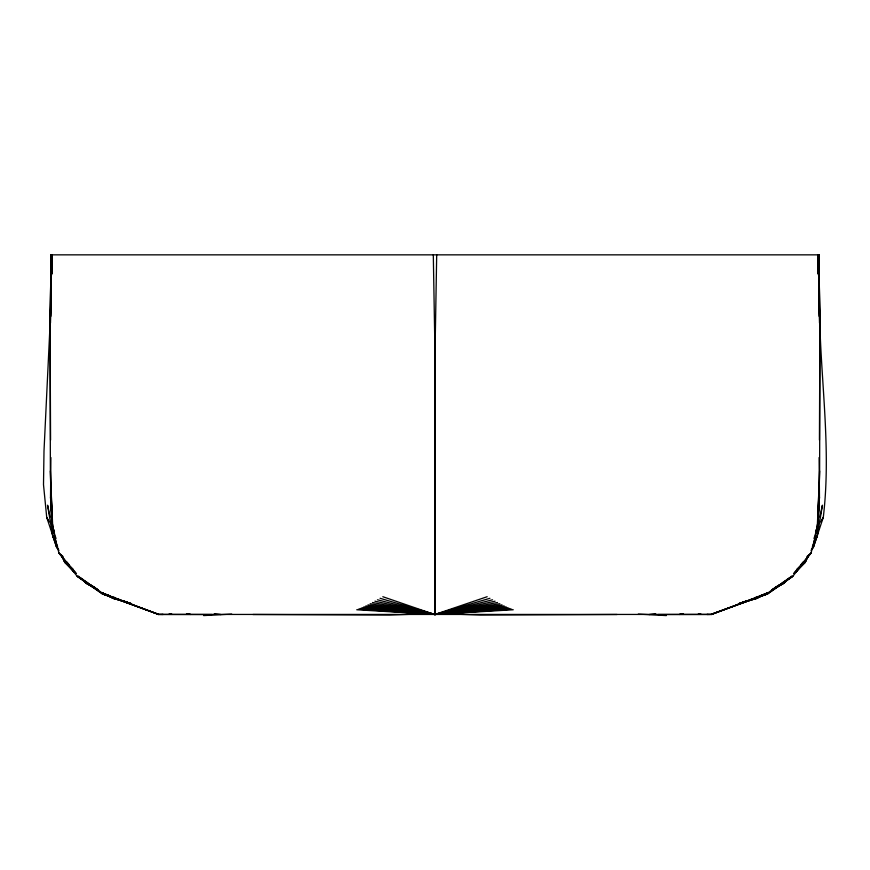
<?xml version="1.0" encoding="UTF-8"?>
<svg xmlns="http://www.w3.org/2000/svg" width="870" height="870" viewBox="0 0 870 870"><rect width="100%" height="100%" fill="white"/><g stroke="black" fill="none" stroke-linecap="round" stroke-linejoin="round"><path stroke-width="1.3" d="M51.624 273.626L51.645 254.845L51.798 257.553M434.706 575.472L434.935 350.36L433.303 254.867M818.431 274.974L818.442 254.845L818.855 273.745L819.127 254.845L50.797 254.845L51.047 273.745L51.482 254.845L51.776 266.873M435.283 584.39L435 614.622L382.822 596.711M818.518 273.626L818.572 254.845L818.877 274.974M818.55 274.974L818.626 254.845L818.844 273.593M91.339 585.499L77.093 576.201L102.366 593.862L158.895 614.438L102.366 593.862L77.093 576.201L58.942 553.026L51.645 524.599L50.373 470.974L50.047 318.605L51.232 254.845L50.601 316.582L50.906 292.429M778.661 585.499L792.907 576.201L767.634 593.862L711.105 614.438L767.634 593.862L792.907 576.201L811.057 553.026L818.355 524.599L819.627 470.974L819.953 318.605L818.768 254.845L819.399 316.582L819.094 292.429M51.765 515.856L50.525 497.227L50.895 457.566M818.235 271.146L818.355 254.845L818.202 257.553M51.308 273.745L51.482 254.845L51.721 273.865M818.279 273.865L818.442 254.845L818.692 273.745M819.431 440.068L819.953 318.605L818.746 254.845M51.352 273.745L51.558 254.845L51.569 274.974M51.091 487.091L51.776 512.082M51.123 274.974L51.373 254.845L51.482 273.626M818.942 273.43L819.148 254.845M50.895 290.993L50.416 323.14L50.895 287.241M51.156 273.593L51.428 254.845L51.45 274.974M818.246 260.184L818.333 254.845L818.376 273.626M818.224 266.873L818.442 254.845L818.648 273.745M51.254 254.845L50.047 318.605L50.569 440.068M436.696 254.867L435.065 350.36L435.294 575.472M813.994 538.541L818.355 524.599L818.909 491.278M51.145 490.908L52.722 526.959L51.645 524.599L51.091 491.278M818.681 501.903L819.627 470.974M819.105 287.241L819.583 323.14L819.105 290.993M817.572 525.208L817.441 527.829L817.615 525.175M818.224 512.082L818.909 487.091M818.355 524.599L817.278 526.959L817.419 524.316M818.235 508.439L818.974 493.899M50.297 319.627L44 450.964L43.5 484.655L46.719 517.367L56.648 547.284L58.932 550.547M817.278 526.959L818.855 490.908M818.235 515.856L819.475 497.227L819.105 457.566M818.279 513.441L819.475 497.227M815.059 539.389L813.352 547.284L811.068 550.547M816.473 532.81L817.604 527.546M819.877 517.03L822.433 505.187L817.387 535.572L813.352 547.284L811.536 549.046M815.777 532.168L816.908 528.264L815.549 532.016M815.745 532.059L816.897 528.231M807.36 556.028L805.196 562.346L795.822 572.253L797.844 568.817M808.524 555.049L805.196 562.346L794.56 572.775M812.406 546.523L817.387 535.572L814.026 541.303M793.516 573.569L811.057 553.026L808.828 555.016L805.196 562.346L796.909 569.208M821.432 520.945L823.281 517.367C831.176 451.671 821.291 385.453 819.703 319.627M820.769 522.054L823.281 517.367L813.352 547.284L811.438 549.144M795.822 572.253L798.105 569.002M800.617 565.108L803.086 562.074M807.186 557.039L808.828 555.016M787.491 579.17L783.935 583.194L772.158 589.958M776.388 586.63L772.06 589.827L783.935 583.194L791.613 576.016M787.796 579.398L783.935 583.194L775.485 587.185M767.644 592.535L756.878 598.353L739.098 603.671L747.798 600.55M768.536 592.448L772.832 589.501M776.051 587.283L790.004 577.68L786.578 579.822M767.753 592.568L764.415 594.797L710.714 614.438M774.43 588.098L778.878 585.129M782.217 582.889L790.004 577.68M767.699 592.655L764.415 594.797L750.516 599.604M772.082 589.795L776.464 586.935M762.588 594.786L756.878 598.353L743.796 601.92M765.111 593.731L756.878 598.353L750.321 599.713M767.471 593.188L755.301 597.494M745.318 601.453L739.011 603.497M756.28 597.44L711.79 614.438L657.872 614.514M760.01 596.026L766.22 593.666M759.825 595.906L766.198 593.644M740.413 603.095L746.732 600.909M738.238 603.932L767.634 593.862M356.733 609.761L435 614.438L487.178 596.711M700.589 613.644L697.99 614.405L700.6 613.698M358.364 609.185L435 614.438L489.919 598.299M360.093 608.5L435 614.438L492.55 599.789M361.909 607.728L435 614.438L495.084 601.181M682.134 613.894L679.514 614.438L683.483 613.72M363.834 606.868L435 614.438L497.499 602.497M365.846 605.911L435 614.438L499.826 603.726M367.966 604.867L435 614.438L502.033 604.867M370.174 603.726L435 614.438L504.154 605.911M648.998 614.535L655.719 613.709M372.501 602.497L435 614.438L506.166 606.868M374.916 601.181L435 614.438L508.091 607.728M422.309 613.894L389.477 615.036L252.952 614.503M377.449 599.789L435 614.448L509.907 608.5M380.081 598.299L435 614.448L511.636 609.185M435 614.438L513.267 609.761M212.128 614.514L158.209 614.438L159.286 614.438M160.352 614.438L162.538 614.438M707.462 614.438L709.648 614.438M158.199 614.438L711.801 614.438M162.451 614.438L163.234 614.438M706.951 614.438L707.549 614.438M617.047 614.503L480.523 615.036L447.691 613.894M130.989 603.497L113.122 598.353L102.529 593.188M214.281 613.709L221.002 614.535M186.517 613.72L190.486 614.438L187.866 613.894M119.679 599.713L113.122 598.353L104.889 593.731M126.204 601.92L113.122 598.353L107.412 594.786M169.4 613.698L172.01 614.405L169.411 613.644M114.699 597.494L105.585 594.797L102.301 592.655M102.366 593.862L131.761 603.932M119.484 599.604L105.585 594.797L102.247 592.568M123.268 600.909L129.586 603.095M103.802 593.644L110.175 595.906M103.78 593.666L109.99 596.026M113.72 597.44L158.492 614.438L105.585 594.797L102.355 592.535M122.202 600.55L130.902 603.671L124.682 601.453M94.515 587.185L86.065 583.194L78.387 576.016M93.612 586.63L97.94 589.827L86.065 583.194L82.204 579.398M97.842 589.958L86.065 583.194L82.509 579.17M93.949 587.283L79.996 577.68L83.422 579.822M93.536 586.935L97.918 589.795M79.996 577.68L87.783 582.889M91.122 585.129L95.569 588.098M97.168 589.501L101.464 592.448M73.091 569.208L64.804 562.346L61.172 555.016L58.942 553.026L76.484 573.569M58.562 549.144L56.648 547.284L52.613 535.572L47.567 505.187L50.123 517.03M58.464 549.046L56.648 547.284L54.941 539.389M75.44 572.775L64.804 562.346L61.476 555.049M72.156 568.817L74.178 572.253L64.804 562.346L62.64 556.028M61.172 555.016L62.814 557.039M66.914 562.074L69.382 565.108M71.895 569.002L74.178 572.253M55.974 541.303L52.613 535.572L57.594 546.523M49.231 522.054L46.719 517.367L48.568 520.945M54.223 532.168L53.092 528.264L54.451 532.016M51.645 524.599L56.006 538.541M53.103 528.231L54.255 532.059M52.396 527.546L53.527 532.81M50.525 497.227L51.721 513.441M52.385 525.175L52.559 527.829L52.428 525.208M51.026 493.899L51.765 508.439M52.581 524.316L52.722 526.959M50.373 470.974L51.319 501.903M435 614.274L434.717 584.39M51.754 260.184L51.667 254.845L51.765 271.146M50.851 254.845L51.058 273.43M203.634 615.59A988.766 8.896 -1.4 0 1 231.725 614.1M434.739 583.65A60.77 0.609 -89.7 0 1 434.728 574.852M638.275 614.1A988.766 8.896 1.4 0 1 666.366 615.59M435.272 574.852A60.77 0.609 89.7 0 1 435.261 583.65"/></g></svg>
